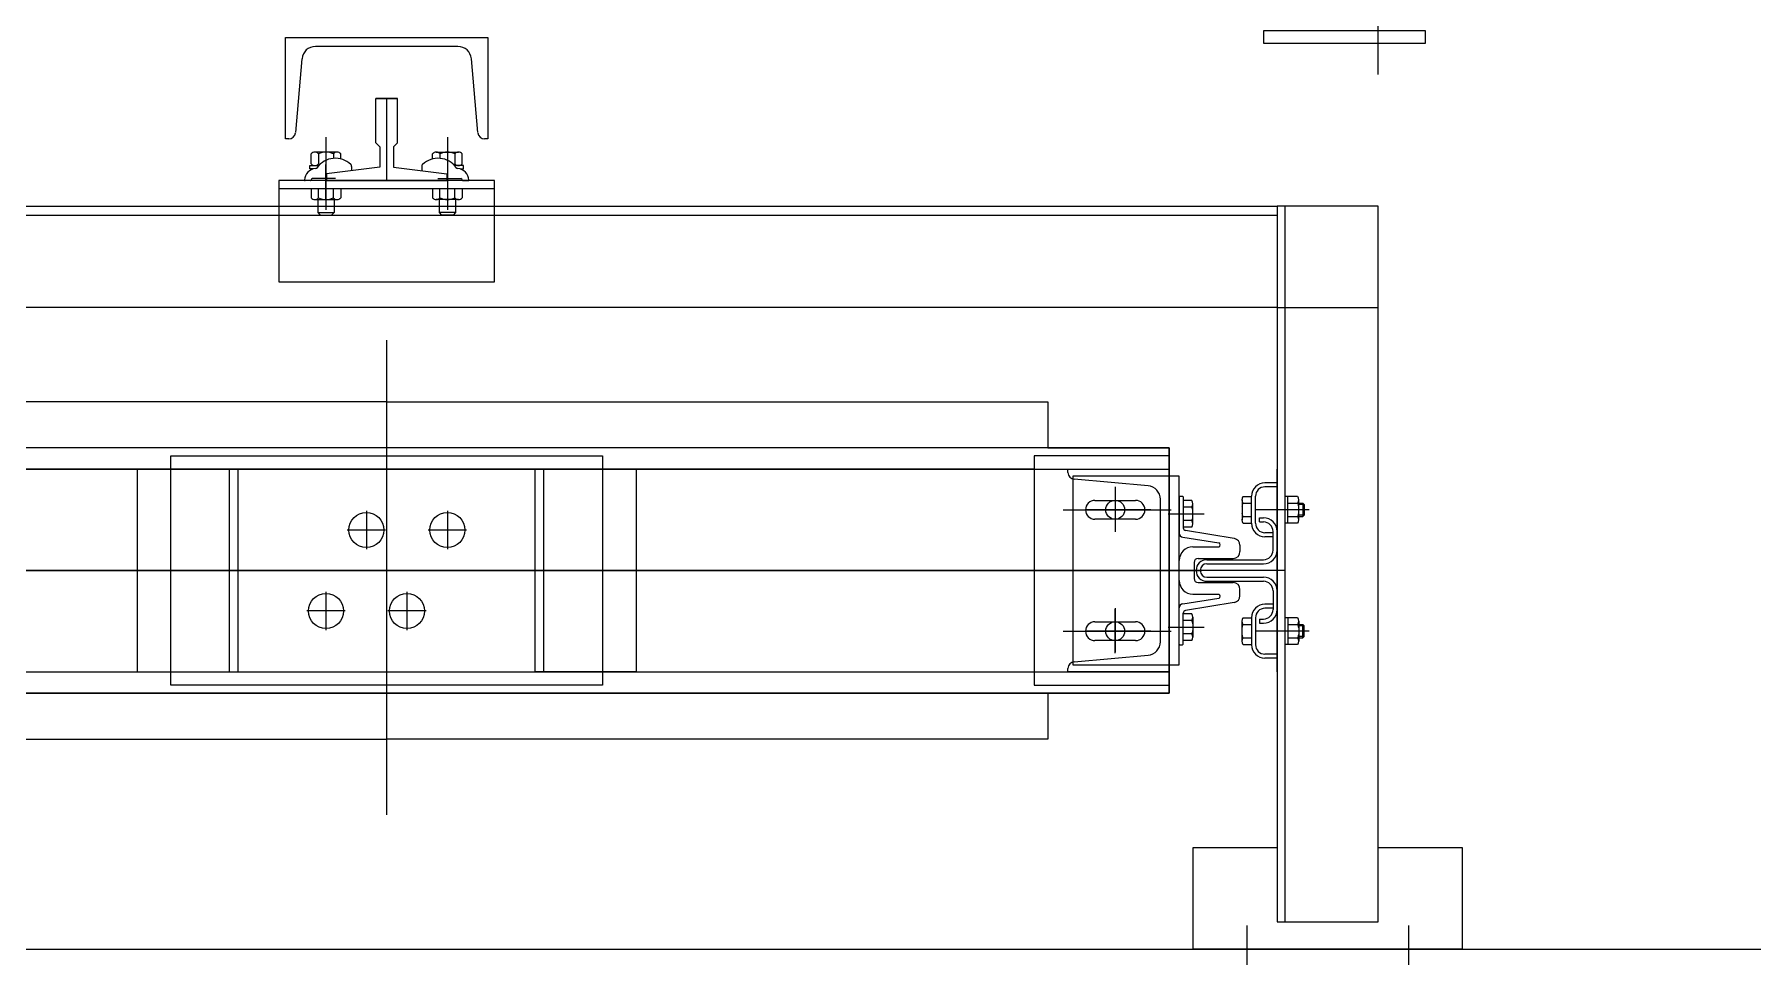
# Model space of a CAD drawing. Header units: millimetres. Extents: x -47382 to 204618, y -51045 to 127155.
# Drawn here: x 138889 to 140162, y 20866 to 21549 of the extents above; entities that cross this region are included whole.
import ezdxf

# ---------------------------------------------------------------- set-up
doc = ezdxf.new("R2010")
doc.units = ezdxf.units.MM
doc.header["$LTSCALE"] = 300
doc.header["$MEASUREMENT"] = 0
doc.layers.get('0').update_dxf_attribs({"linetype": 'CONTINUOUS'})
doc.layers.add('A-DETL-PEN8', color=8, linetype='CONTINUOUS')
doc.layers.add('A-ST-CONC', color=2, linetype='CONTINUOUS')
doc.styles.get("Standard").update_dxf_attribs({"font": ''})
doc.styles.get('Standard').set_extended_font_data('DotumChe')

# ---------------------------------------------------------------- blocks, each defined once
blk = doc.blocks.new('G$CD692945F')
at = {"layer": 'A-DETL-PEN8'}
for p, q in [((4249.6, 769.8, 0), (4249.6, 824.3, 0)), ((3439.6, 722.1, 0), (3439.6, 797.1, 0)), ((3439.6, 797.1, 0), (3589.6, 797.1, 0)), ((3567.4, 790.6, 0), (3461.8, 790.6, 0)), ((3589.6, 797.1, 0), (3589.6, 722.1, 0)), ((3451.8, 781.5, 0), (3447, 726.7, 0)), ((3582.2, 726.7, 0), (3577.4, 781.5, 0)), ((3506.6, 719.1, 0), (3506.6, 752.1, 0)), ((3506.6, 752.1, 0), (3522.6, 752.1, 0)), ((3506.6, 719.1, 0), (3506.6, 752.1, 0)), ((3506.6, 752.1, 0), (3522.6, 752.1, 0)), ((3522.6, 752.1, 0), (3506.6, 752.1, 0)), ((3506.6, 719.1, 0), (3506.6, 752.1, 0)), ((3514.6, 691.1, 0), (3514.6, 752.1, 0)), ((3514.6, 691.1, 0), (3514.6, 752.1, 0)), ((3514.6, 691.1, 0), (3514.6, 752.1, 0)), ((3522.6, 719.1, 0), (3522.6, 752.1, 0)), ((3522.6, 719.1, 0), (3522.6, 752.1, 0)), ((3522.6, 719.1, 0), (3522.6, 752.1, 0)), ((3442, 722.1, 0), (3439.6, 722.1, 0)), ((3469.6, 723.3, 0), (3469.6, 669.5, 0)), ((3509.6, 716.1, 0), (3506.6, 719.1, 0)), ((3509.6, 716.1, 0), (3506.6, 719.1, 0)), ((3506.6, 719.1, 0), (3509.6, 716.1, 0)), ((3509.6, 716.1, 0), (3509.6, 701.1, 0)), ((3509.6, 716.1, 0), (3509.6, 701.1, 0)), ((3509.6, 716.1, 0), (3509.6, 701.1, 0)), ((3522.6, 719.1, 0), (3519.6, 716.1, 0)), ((3522.6, 719.1, 0), (3519.6, 716.1, 0)), ((3519.6, 716.1, 0), (3522.6, 719.1, 0)), ((3519.6, 716.1, 0), (3519.6, 701.1, 0)), ((3519.6, 716.1, 0), (3519.6, 701.1, 0)), ((3519.6, 716.1, 0), (3519.6, 701.1, 0)), ((3559.6, 723.3, 0), (3559.6, 669.5, 0)), ((3589.6, 722.1, 0), (3587.2, 722.1, 0)), ((3457.6, 699.8, 0), (3457.6, 702.3, 0)), ((3457.6, 702.3, 0), (3464.3, 702.3, 0)), ((3458.6, 703.5, 0), (3458.6, 711, 0)), ((3477.8, 712.3, 0), (3461.4, 712.3, 0)), ((3464.1, 711, 0), (3464.1, 703.5, 0)), ((3469.6, 677.2, 0), (3469.6, 703.1, 0)), ((3509.6, 701.1, 0), (3470.1, 696.1, 0)), ((3509.6, 701.1, 0), (3470.1, 696.1, 0)), ((3509.6, 701.1, 0), (3470.1, 696.1, 0)), ((3475.1, 711, 0), (3475.1, 707.6, 0)), ((3480.6, 707.2, 0), (3480.6, 711, 0)), ((3488.6, 701.7, 0), (3488.6, 698.3, 0)), ((3519.6, 701.1, 0), (3559.1, 696.1, 0)), ((3519.6, 701.1, 0), (3559.1, 696.1, 0)), ((3519.6, 701.1, 0), (3559.1, 696.1, 0)), ((3540.6, 701.7, 0), (3540.6, 698.3, 0)), ((3548.6, 707.2, 0), (3548.6, 711, 0)), ((3551.4, 712.3, 0), (3567.8, 712.3, 0)), ((3554.1, 711, 0), (3554.1, 707.6, 0)), ((3571.6, 702.3, 0), (3564.9, 702.3, 0)), ((3565.1, 711, 0), (3565.1, 703.5, 0)), ((3570.6, 703.5, 0), (3570.6, 711, 0)), ((3571.6, 699.8, 0), (3571.6, 702.3, 0)), ((3594.6, 691.1, 0), (3434.6, 691.1, 0)), ((3434.6, 691.1, 0), (3434.6, 616.1, 0)), ((3458.1, 691.1, 0), (3454.1, 691.1, 0)), ((3460.2, 699.8, 0), (3457.6, 699.8, 0)), ((3476.6, 692.6, 0), (3459.6, 692.6, 0)), ((3470.1, 696.1, 0), (3470.1, 691.1, 0)), ((3470.1, 696.1, 0), (3470.1, 694.1, 0)), ((3470.1, 696.1, 0), (3470.1, 691.1, 0)), ((3470.1, 696.1, 0), (3470.1, 691.1, 0)), ((3470.1, 696.1, 0), (3470.1, 694.1, 0)), ((3470.1, 696.1, 0), (3470.1, 691.1, 0)), ((3470.1, 696.1, 0), (3470.1, 691.1, 0)), ((3470.1, 696.1, 0), (3470.1, 691.1, 0)), ((3559.1, 691.1, 0), (3470.1, 691.1, 0)), ((3559.1, 691.1, 0), (3470.1, 691.1, 0)), ((3470.1, 691.1, 0), (3559.1, 691.1, 0)), ((3552.6, 692.6, 0), (3569.6, 692.6, 0)), ((3559.1, 696.1, 0), (3559.1, 691.1, 0)), ((3559.1, 696.1, 0), (3559.1, 691.1, 0)), ((3559.1, 696.1, 0), (3559.1, 691.1, 0)), ((3559.1, 696.1, 0), (3559.1, 691.1, 0)), ((3559.1, 696.1, 0), (3559.1, 691.1, 0)), ((3559.1, 696.1, 0), (3559.1, 694.1, 0)), ((3559.1, 696.1, 0), (3559.1, 691.1, 0)), ((3569, 699.8, 0), (3571.6, 699.8, 0)), ((3571.1, 691.1, 0), (3575.1, 691.1, 0)), ((3594.6, 616.1, 0), (3594.6, 691.1, 0)), ((3594.6, 685.1, 0), (3434.6, 685.1, 0)), ((3458.6, 685.1, 0), (3458.6, 678.3, 0)), ((3461.4, 677.1, 0), (3477.8, 677.1, 0)), ((3463.6, 677.1, 0), (3463.6, 667.6, 0)), ((3464.1, 678.3, 0), (3464.1, 685.1, 0)), ((3475.1, 678.3, 0), (3475.1, 685.1, 0)), ((3475.6, 677.1, 0), (3475.6, 667.6, 0)), ((3480.6, 685.1, 0), (3480.6, 678.3, 0)), ((3548.6, 685.1, 0), (3548.6, 678.3, 0)), ((3567.8, 677.1, 0), (3551.4, 677.1, 0)), ((3553.6, 677.1, 0), (3553.6, 667.6, 0)), ((3554.1, 678.3, 0), (3554.1, 685.1, 0)), ((3565.1, 678.3, 0), (3565.1, 685.1, 0)), ((3565.6, 677.1, 0), (3565.6, 667.6, 0)), ((3570.6, 685.1, 0), (3570.6, 678.3, 0)), ((2854.6, 672.1, 0), (4174.6, 672.1, 0)), ((2854.6, 665.4, 0), (4174.6, 665.4, 0)), ((3463.6, 667.6, 0), (3465.3, 665.6, 0)), ((3463.6, 667.6, 0), (3475.6, 667.6, 0)), ((3465.3, 665.6, 0), (3473.8, 665.6, 0)), ((3475.6, 667.6, 0), (3473.8, 665.6, 0)), ((3553.6, 667.6, 0), (3555.3, 665.6, 0)), ((3565.6, 667.6, 0), (3553.6, 667.6, 0)), ((3563.8, 665.6, 0), (3555.3, 665.6, 0)), ((3565.6, 667.6, 0), (3563.8, 665.6, 0)), ((4249.6, 672.1, 0), (4174.6, 672.1, 0)), ((4174.6, 672.1, 0), (4174.6, 141.6, 0)), ((4174.6, 672.1, 0), (4174.6, 597.1, 0)), ((4180.6, 141.6, 0), (4180.6, 672.1, 0)), ((4249.6, 141.6, 0), (4249.6, 672.1, 0)), ((3434.6, 616.1, 0), (3594.6, 616.1, 0)), ((4174.6, 597.1, 0), (2854.6, 597.1, 0)), ((4174.6, 597.1, 0), (4249.6, 597.1, 0)), ((3514.6, 221, 0), (3514.6, 572.8, 0)), ((3514.6, 527.1, 0), (3024.6, 527.1, 0)), ((3514.6, 527.1, 0), (4004.6, 527.1, 0)), ((3514.6, 527.1, 0), (4004.6, 527.1, 0)), ((4004.6, 527.1, 0), (4004.6, 493.1, 0)), ((4004.6, 527.1, 0), (4004.6, 493.1, 0)), ((4094.6, 493.1, 0), (2934.6, 493.1, 0)), ((4094.6, 493.1, 0), (2934.6, 493.1, 0)), ((3354.6, 317.1, 0), (3354.6, 487.1, 0)), ((3354.6, 487.1, 0), (3674.6, 487.1, 0)), ((3674.6, 487.1, 0), (3674.6, 317.1, 0)), ((3994.6, 487.1, 0), (3994.6, 317.1, 0)), ((4094.6, 487.1, 0), (3994.6, 487.1, 0)), ((4004.6, 493.1, 0), (4094.6, 493.1, 0)), ((4004.6, 493.1, 0), (4094.6, 493.1, 0)), ((4094.6, 493.1, 0), (4094.6, 311.1, 0)), ((4094.6, 493.1, 0), (4094.6, 311.1, 0)), ((4094.6, 311.1, 0), (4094.6, 493.1, 0)), ((4094.6, 477.1, 0), (4094.6, 493.1, 0)), ((4094.6, 317.1, 0), (4094.6, 487.1, 0)), ((2934.6, 477.1, 0), (4094.6, 477.1, 0)), ((3994.6, 477.1, 0), (3034.6, 477.1, 0)), ((3329.6, 477.1, 0), (3329.6, 327.1, 0)), ((3404.6, 477.1, 0), (3329.6, 477.1, 0)), ((3398.1, 327.1, 0), (3398.1, 477.1, 0)), ((3404.6, 327.1, 0), (3404.6, 477.1, 0)), ((3624.6, 327.1, 0), (3624.6, 477.1, 0)), ((3624.6, 477.1, 0), (3699.6, 477.1, 0)), ((3631.1, 327.1, 0), (3631.1, 477.1, 0)), ((3699.6, 477.1, 0), (3699.6, 327.1, 0)), ((4019.6, 474.7, 0), (4019.6, 477.1, 0)), ((4019.6, 477.1, 0), (4094.6, 477.1, 0)), ((4023.1, 472.1, 0), (4023.1, 332.1, 0)), ((4102.1, 472.1, 0), (4023.1, 472.1, 0)), ((4094.6, 477.1, 0), (4094.6, 327.1, 0)), ((4102.1, 332.1, 0), (4102.1, 472.1, 0)), ((4174.6, 327.1, 0), (4174.6, 477.1, 0)), ((4174.6, 477.1, 0), (4174.6, 327.1, 0)), ((4079, 464.9, 0), (4024.2, 469.7, 0)), ((4054.6, 464.2, 0), (4054.6, 431.6, 0)), ((4054.6, 463.4, 0), (4054.6, 430.8, 0)), ((4174.6, 467.1, 0), (4165.6, 467.1, 0)), ((4174.6, 464.1, 0), (4165.6, 464.1, 0)), ((4174.6, 464.1, 0), (4174.6, 467.1, 0)), ((4174.6, 464.1, 0), (4174.6, 467.1, 0)), ((3499.6, 446.3, 0), (3499.6, 417.9, 0)), ((3559.6, 446.3, 0), (3559.6, 417.9, 0)), ((4016.1, 447.1, 0), (4096.1, 447.1, 0)), ((4080.9, 447.1, 0), (4032.6, 447.1, 0)), ((4039.6, 454.1, 0), (4069.6, 454.1, 0)), ((4088.1, 349.3, 0), (4088.1, 454.9, 0)), ((4102.6, 457.1, 0), (4102.1, 456.6, 0)), ((4102.1, 456.6, 0), (4102.1, 429.7, 0)), ((4102.6, 457.1, 0), (4104.6, 457.1, 0)), ((4105.1, 456.6, 0), (4104.6, 457.1, 0)), ((4105.1, 456.6, 0), (4105.1, 433.8, 0)), ((4111.3, 453.9, 0), (4105.1, 453.9, 0)), ((4111.3, 449, 0), (4105.1, 449, 0)), ((4112.1, 436.7, 0), (4112.1, 451.5, 0)), ((4148.6, 454.5, 0), (4148.6, 439.7, 0)), ((4149.4, 456.9, 0), (4155.6, 456.9, 0)), ((4149.4, 452, 0), (4155.6, 452, 0)), ((4155.6, 437.1, 0), (4155.6, 457.1, 0)), ((4158.6, 437.1, 0), (4158.6, 457.1, 0)), ((4198.4, 447.1, 0), (4158.8, 447.1, 0)), ((4182.6, 456.9, 0), (4180.6, 456.9, 0)), ((4182.6, 437.3, 0), (4182.6, 456.9, 0)), ((4189.8, 456.9, 0), (4182.6, 456.9, 0)), ((4182.6, 452, 0), (4189.8, 452, 0)), ((4190.6, 439.7, 0), (4190.6, 454.5, 0)), ((4190.6, 452.1, 0), (4193.6, 452.1, 0)), ((4194.6, 451.1, 0), (4190.6, 451.1, 0)), ((4194.6, 451.1, 0), (4193.6, 452.1, 0)), ((4193.6, 452.1, 0), (4193.6, 442.1, 0)), ((4194.6, 451.1, 0), (4194.6, 443.1, 0)), ((4069.6, 440.1, 0), (4039.6, 440.1, 0)), ((4093.8, 444.1, 0), (4120.6, 444.1, 0)), ((4093.8, 444.1, 0), (4120.6, 444.1, 0)), ((4111.3, 439.2, 0), (4105.1, 439.2, 0)), ((4111.3, 434.3, 0), (4105.1, 434.3, 0)), ((4149.4, 442.2, 0), (4155.6, 442.2, 0)), ((4149.4, 437.3, 0), (4155.6, 437.3, 0)), ((4161.6, 438.1, 0), (4161.6, 441.1, 0)), ((4161.6, 441.1, 0), (4164.6, 441.1, 0)), ((4161.6, 438.1, 0), (4161.6, 441.1, 0)), ((4161.6, 441.1, 0), (4164.6, 441.1, 0)), ((4161.6, 438.1, 0), (4164.6, 438.1, 0)), ((4161.6, 438.1, 0), (4164.6, 438.1, 0)), ((4182.6, 437.3, 0), (4180.6, 437.3, 0)), ((4182.6, 442.2, 0), (4189.8, 442.2, 0)), ((4189.8, 437.3, 0), (4182.6, 437.3, 0)), ((4194.6, 443.1, 0), (4190.6, 443.1, 0)), ((4190.6, 442.1, 0), (4193.6, 442.1, 0)), ((4194.6, 443.1, 0), (4193.6, 442.1, 0)), ((3513.8, 432.1, 0), (3485.4, 432.1, 0)), ((3573.8, 432.1, 0), (3545.4, 432.1, 0)), ((4104.7, 426.7, 0), (4131.4, 422.7, 0)), ((4142.9, 425.8, 0), (4106.8, 431.8, 0)), ((4147.1, 420.8, 0), (4147.1, 416.1, 0)), ((4171.6, 430.1, 0), (4165.6, 430.1, 0)), ((4171.6, 427.1, 0), (4165.6, 427.1, 0)), ((4171.6, 417.1, 0), (4171.6, 431.1, 0)), ((4171.6, 417.1, 0), (4171.6, 431.1, 0)), ((4102.1, 394.6, 0), (4102.1, 409.6, 0)), ((4112.1, 419.6, 0), (4131.4, 419.6, 0)), ((4113.1, 408.1, 0), (4113.1, 396.1, 0)), ((4116.1, 411.1, 0), (4142.1, 411.1, 0)), ((4122.6, 410.1, 0), (4164.6, 410.1, 0)), ((4122.6, 410.1, 0), (4164.6, 410.1, 0)), ((4180.6, 402.1, 0), (2930.6, 402.1, 0)), ((2934.6, 402.1, 0), (4118.5, 402.1, 0)), ((3610.6, 402.1, 0), (3356.3, 402.1, 0)), ((4114.6, 402.1, 0), (4102.1, 402.1, 0)), ((4114.4, 402.4, 0), (4114.4, 402.4, 0)), ((4114.4, 401.8, 0), (4114.4, 401.8, 0)), ((4122.6, 402.1, 0), (4114.6, 402.1, 0)), ((4122.6, 402.1, 0), (4114.6, 402.1, 0)), ((4122.6, 407.1, 0), (4164.6, 407.1, 0)), ((4122.6, 407.1, 0), (4164.6, 407.1, 0)), ((4122.6, 397.1, 0), (4164.6, 397.1, 0)), ((4122.6, 397.1, 0), (4164.6, 397.1, 0)), ((4180.6, 402.1, 0), (4174.6, 402.1, 0)), ((4180.6, 402.1, 0), (4174.6, 402.1, 0)), ((3469.6, 386.3, 0), (3469.6, 357.9, 0)), ((3529.6, 386.3, 0), (3529.6, 357.9, 0)), ((4112.1, 384.6, 0), (4131.4, 384.6, 0)), ((4116.1, 393.1, 0), (4142.1, 393.1, 0)), ((4122.6, 394.1, 0), (4164.6, 394.1, 0)), ((4122.6, 394.1, 0), (4164.6, 394.1, 0)), ((4147.1, 383.4, 0), (4147.1, 388.1, 0)), ((4171.6, 387.1, 0), (4171.6, 373.1, 0)), ((4171.6, 387.1, 0), (4171.6, 373.1, 0)), ((3483.8, 372.1, 0), (3455.4, 372.1, 0)), ((3543.8, 372.1, 0), (3515.4, 372.1, 0)), ((4054.6, 374.2, 0), (4054.6, 341.6, 0)), ((4054.6, 340.8, 0), (4054.6, 373.4, 0)), ((4102.1, 347.6, 0), (4102.1, 374.5, 0)), ((4102.1, 347.6, 0), (4102.1, 374.5, 0)), ((4104.7, 377.5, 0), (4131.4, 381.5, 0)), ((4104.7, 377.5, 0), (4131.4, 381.5, 0)), ((4105.1, 347.6, 0), (4105.1, 370.4, 0)), ((4111.3, 369.9, 0), (4105.1, 369.9, 0)), ((4142.9, 378.4, 0), (4106.8, 372.4, 0)), ((4171.6, 377.1, 0), (4165.6, 377.1, 0)), ((4171.6, 374.1, 0), (4165.6, 374.1, 0)), ((4016.1, 357.1, 0), (4096.1, 357.1, 0)), ((4080.9, 357.1, 0), (4032.6, 357.1, 0)), ((4039.6, 364.1, 0), (4069.6, 364.1, 0)), ((4093.8, 360.1, 0), (4120.6, 360.1, 0)), ((4093.8, 360.1, 0), (4120.6, 360.1, 0)), ((4105.1, 347.6, 0), (4105.1, 365.9, 0)), ((4111.3, 365, 0), (4105.1, 365, 0)), ((4112.1, 367.5, 0), (4112.1, 352.7, 0)), ((4148.6, 349.7, 0), (4148.6, 364.5, 0)), ((4149.4, 366.9, 0), (4155.6, 366.9, 0)), ((4149.4, 362, 0), (4155.6, 362, 0)), ((4155.6, 367.1, 0), (4155.6, 347.1, 0)), ((4158.6, 367.1, 0), (4158.6, 347.1, 0)), ((4198.4, 357.1, 0), (4158.8, 357.1, 0)), ((4161.6, 366.1, 0), (4161.6, 363.1, 0)), ((4161.6, 366.1, 0), (4164.6, 366.1, 0)), ((4161.6, 366.1, 0), (4164.6, 366.1, 0)), ((4161.6, 366.1, 0), (4161.6, 363.1, 0)), ((4161.6, 363.1, 0), (4164.6, 363.1, 0)), ((4161.6, 363.1, 0), (4164.6, 363.1, 0)), ((4182.6, 366.9, 0), (4180.6, 366.9, 0)), ((4182.6, 366.9, 0), (4182.6, 347.3, 0)), ((4189.8, 366.9, 0), (4182.6, 366.9, 0)), ((4182.6, 362, 0), (4189.8, 362, 0)), ((4190.6, 364.5, 0), (4190.6, 349.7, 0)), ((4190.6, 362.1, 0), (4193.6, 362.1, 0)), ((4194.6, 361.1, 0), (4190.6, 361.1, 0)), ((4193.6, 352.1, 0), (4193.6, 362.1, 0)), ((4194.6, 361.1, 0), (4193.6, 362.1, 0)), ((4194.6, 353.1, 0), (4194.6, 361.1, 0)), ((4069.6, 350.1, 0), (4039.6, 350.1, 0)), ((4102.6, 347.1, 0), (4102.1, 347.6, 0)), ((4102.6, 347.1, 0), (4102.1, 347.6, 0)), ((4102.6, 347.1, 0), (4104.6, 347.1, 0)), ((4102.6, 347.1, 0), (4104.6, 347.1, 0)), ((4105.1, 347.6, 0), (4104.6, 347.1, 0)), ((4105.1, 347.6, 0), (4104.6, 347.1, 0)), ((4111.3, 355.2, 0), (4105.1, 355.2, 0)), ((4111.3, 350.3, 0), (4105.1, 350.3, 0)), ((4149.4, 352.2, 0), (4155.6, 352.2, 0)), ((4149.4, 347.3, 0), (4155.6, 347.3, 0)), ((4182.6, 347.3, 0), (4180.6, 347.3, 0)), ((4182.6, 352.2, 0), (4189.8, 352.2, 0)), ((4189.8, 347.3, 0), (4182.6, 347.3, 0)), ((4194.6, 353.1, 0), (4190.6, 353.1, 0)), ((4190.6, 352.1, 0), (4193.6, 352.1, 0)), ((4194.6, 353.1, 0), (4193.6, 352.1, 0)), ((4023.1, 332.1, 0), (4102.1, 332.1, 0)), ((4024.2, 334.5, 0), (4079, 339.3, 0)), ((4174.6, 340.1, 0), (4165.6, 340.1, 0)), ((4174.6, 337.1, 0), (4165.6, 337.1, 0)), ((4174.6, 340.1, 0), (4174.6, 337.1, 0)), ((4174.6, 340.1, 0), (4174.6, 337.1, 0)), ((2934.6, 327.1, 0), (4094.6, 327.1, 0)), ((3034.6, 327.1, 0), (3994.6, 327.1, 0)), ((3329.6, 327.1, 0), (3404.6, 327.1, 0)), ((3699.6, 327.1, 0), (3624.6, 327.1, 0)), ((4019.6, 327.1, 0), (4019.6, 329.5, 0)), ((4094.6, 327.1, 0), (4019.6, 327.1, 0)), ((4094.6, 327.1, 0), (4094.6, 311.1, 0)), ((2934.6, 311.1, 0), (4094.6, 311.1, 0)), ((4094.6, 311.1, 0), (2934.6, 311.1, 0)), ((3674.6, 317.1, 0), (3354.6, 317.1, 0)), ((3994.6, 317.1, 0), (4094.6, 317.1, 0)), ((4094.6, 311.1, 0), (4004.6, 311.1, 0)), ((4004.6, 311.1, 0), (4004.6, 277.1, 0)), ((4094.6, 311.1, 0), (4004.6, 311.1, 0)), ((4004.6, 311.1, 0), (4004.6, 277.1, 0)), ((3024.6, 277.1, 0), (3514.6, 277.1, 0)), ((4004.6, 277.1, 0), (3514.6, 277.1, 0)), ((4004.6, 277.1, 0), (3514.6, 277.1, 0)), ((4174.6, 196.6, 0), (4112.1, 196.6, 0)), ((4112.1, 196.6, 0), (4112.1, 121.6, 0)), ((4312.1, 196.6, 0), (4249.6, 196.6, 0)), ((4312.1, 121.6, 0), (4312.1, 196.6, 0)), ((4174.6, 141.6, 0), (4249.6, 141.6, 0)), ((4152.1, 138.9, 0), (4152.1, 92.7, 0)), ((4272.1, 138.9, 0), (4272.1, 92.7, 0)), ((4112.1, 121.6, 0), (4312.1, 121.6, 0))]:
    blk.add_line(p, q, dxfattribs=at)
at = {"layer": 'A-DETL-PEN8', "elevation": 0}
blk.add_lwpolyline([(4164.6, 802.1), (4164.6, 793.1), (4284.6, 793.1), (4284.6, 802.1)], close=True, dxfattribs=at)
at = {"layer": 'A-DETL-PEN8'}
for centre, radius in [((4054.6, 447.1, 0), 7), ((3499.6, 432.1, 0), 13), ((3559.6, 432.1, 0), 13), ((3469.6, 372.1, 0), 13), ((3529.6, 372.1, 0), 13), ((4054.6, 357.1, 0), 7)]:
    blk.add_circle(centre, radius, dxfattribs=at)
for centre, radius, start, end in [((3461.8, 780.6, 0), 10, 89.9995, 174.9975), ((3567.4, 780.6, 0), 10, 5.0025, 90.0005), ((3442, 727.1, 0), 5, 269.9995, 354.9975), ((3587.2, 727.1, 0), 5, 185.0025, 270.0005), ((3461.4, 708.6, 0), 3.63, 40.9927, 139.0073), ((3461.4, 705.9, 0), 3.63, 220.9927, 319.0073), ((3461.6, 702, 0), 2, 275.4066, 323.9341), ((3476.6, 691.1, 0), 16.6, 46.7758, 143.9341), ((3469.6, 699.6, 0), 12.7, 64.323, 115.677), ((3469.6, 714.9, 0), 12.7, 244.323, 249.3005), ((3477.8, 708.6, 0), 3.63, 40.9927, 139.0073), ((3486.6, 701.7, 0), 2, 0, 46.7758), ((3542.6, 701.7, 0), 2, 133.2242, 180), ((3552.6, 691.1, 0), 16.6, 36.0659, 133.2242), ((3551.4, 708.6, 0), 3.63, 40.9927, 139.0073), ((3559.6, 699.6, 0), 12.7, 64.323, 115.677), ((3559.6, 714.9, 0), 12.7, 290.6995, 295.677), ((3567.8, 708.6, 0), 3.63, 40.9927, 139.0073), ((3567.8, 705.9, 0), 3.63, 220.9927, 319.0073), ((3567.6, 702, 0), 2, 216.0659, 264.5934), ((3462.6, 691.1, 0), 9, 95.4066, 176.6277), ((3454.1, 691.6, 0), 0.5, 176.6277, 270), ((3458.1, 691.6, 0), 0.5, 270, 0), ((3459.6, 691.6, 0), 1, 90, 180), ((3566.6, 691.1, 0), 9, 3.3723, 84.5934), ((3569.6, 691.6, 0), 1, 0, 90), ((3571.1, 691.6, 0), 0.5, 180, 270), ((3575.1, 691.6, 0), 0.5, 270, 3.3723), ((3461.4, 680.7, 0), 3.63, 220.9927, 319.0073), ((3469.6, 689.8, 0), 12.7, 244.323, 295.677), ((3477.8, 680.7, 0), 3.63, 220.9927, 319.0073), ((3551.4, 680.7, 0), 3.63, 220.9927, 319.0073), ((3559.6, 689.8, 0), 12.7, 244.323, 295.677), ((3567.8, 680.7, 0), 3.63, 220.9927, 319.0073), ((4024.6, 474.7, 0), 5, 179.9995, 264.9975), ((4078.1, 454.9, 0), 10, 359.9995, 84.9975), ((4165.6, 457.1, 0), 10, 90, 180), ((4165.6, 457.1, 0), 7, 90, 180), ((4039.6, 447.1, 0), 7, 90, 270), ((4069.6, 447.1, 0), 7, 270, 90), ((4107.8, 451.5, 0), 4.34, 325.6158, 34.3842), ((4107.8, 446.5, 0), 4.34, 0, 34.3842), ((4152.9, 454.5, 0), 4.34, 145.6158, 214.3842), ((4152.9, 449.5, 0), 4.34, 145.6158, 180), ((4186.3, 454.5, 0), 4.34, 325.6158, 34.3842), ((4186.3, 449.5, 0), 4.34, 0, 34.3842), ((4107.1, 433.8, 0), 2, 180, 260.5377), ((4107.8, 441.6, 0), 4.34, 325.6158, 0), ((4107.8, 436.7, 0), 4.34, 325.6158, 34.3842), ((4152.9, 444.6, 0), 4.34, 180, 214.3842), ((4152.9, 439.7, 0), 4.34, 145.6158, 214.3842), ((4165.6, 437.1, 0), 10, 180, 270), ((4165.6, 437.1, 0), 7, 180, 270), ((4164.6, 431.1, 0), 10, 0, 90), ((4164.6, 431.1, 0), 10, 0, 90), ((4164.6, 431.1, 0), 7, 0, 90), ((4164.6, 431.1, 0), 7, 0, 90), ((4186.3, 444.6, 0), 4.34, 325.6158, 0), ((4186.3, 439.7, 0), 4.34, 325.6158, 34.3842), ((4105.1, 429.7, 0), 3, 180, 261.4693), ((4130.8, 421.1, 0), 1.69, 293.2459, 66.7541), ((4142.1, 420.8, 0), 5, 0, 80.5377), ((4112.1, 409.6, 0), 10, 90, 180), ((4116.1, 408.1, 0), 3, 90, 180), ((4122.6, 402.1, 0), 8, 90, 270), ((4122.6, 402.1, 0), 8, 90, 270), ((4142.1, 416.1, 0), 5, 270, 0), ((4164.6, 417.1, 0), 7, 270, 0), ((4164.6, 417.1, 0), 10, 270, 0), ((4164.6, 417.1, 0), 7, 270, 0), ((4164.6, 417.1, 0), 10, 270, 0), ((4116.1, 396.1, 0), 3, 180, 270), ((4122.6, 402.1, 0), 5, 90, 270), ((4122.6, 402.1, 0), 5, 90, 270), ((4164.6, 387.1, 0), 10, 0, 90), ((4164.6, 387.1, 0), 10, 0, 90), ((4112.1, 394.6, 0), 10, 180, 270), ((4130.8, 383, 0), 1.69, 293.2459, 66.7541), ((4142.1, 388.1, 0), 5, 0, 90), ((4142.1, 383.4, 0), 5, 279.4623, 0), ((4164.6, 387.1, 0), 7, 0, 90), ((4164.6, 387.1, 0), 7, 0, 90), ((4105.1, 374.5, 0), 3, 98.5307, 180), ((4105.1, 374.5, 0), 3, 98.5307, 180), ((4107.1, 370.4, 0), 2, 99.4623, 180), ((4107.8, 367.5, 0), 4.34, 325.6158, 34.3842), ((4165.6, 367.1, 0), 10, 90, 180), ((4165.6, 367.1, 0), 7, 90, 180), ((4164.6, 373.1, 0), 7, 270, 0), ((4164.6, 373.1, 0), 10, 270, 0), ((4164.6, 373.1, 0), 10, 270, 0), ((4164.6, 373.1, 0), 7, 270, 0), ((4039.6, 357.1, 0), 7, 90, 270), ((4069.6, 357.1, 0), 7, 270, 90), ((4107.8, 362.5, 0), 4.34, 0, 34.3842), ((4107.8, 357.6, 0), 4.34, 325.6158, 0), ((4152.9, 364.5, 0), 4.34, 145.6158, 214.3842), ((4152.9, 359.5, 0), 4.34, 145.6158, 180), ((4186.3, 364.5, 0), 4.34, 325.6158, 34.3842), ((4186.3, 359.5, 0), 4.34, 0, 34.3842), ((4078.1, 349.3, 0), 10, 275.0025, 0.0005), ((4107.8, 352.7, 0), 4.34, 325.6158, 34.3842), ((4152.9, 354.6, 0), 4.34, 180, 214.3842), ((4152.9, 349.7, 0), 4.34, 145.6158, 214.3842), ((4165.6, 347.1, 0), 10, 180, 270), ((4165.6, 347.1, 0), 7, 180, 270), ((4186.3, 354.6, 0), 4.34, 325.6158, 0), ((4186.3, 349.7, 0), 4.34, 325.6158, 34.3842), ((4024.6, 329.5, 0), 5, 95.0025, 180.0005)]:
    blk.add_arc(centre, radius, start, end, dxfattribs=at)
at = {"layer": 'A-DETL-PEN8', "text_generation_flag": 4, "flags": 1}
for tag, p in [('QTY', (3697.9, 3085.6, 0)), ('USER5', (3697.9, 3084.6, 0)), ('USER4', (3697.9, 3083.6, 0)), ('USER3', (3697.9, 3082.6, 0)), ('MAKER', (3697.9, 3078.6, 0)), ('WEIGHT', (3697.9, 3076.6, 0)), ('MATERIAL', (3697.9, 3075.6, 0)), ('SPEC', (3697.9, 3074.6, 0)), ('USER2', (3697.9, 3081.6, 0)), ('USER1', (3697.9, 3080.6, 0)), ('REMARK', (3697.9, 3079.6, 0)), ('PRICE', (3697.9, 3077.6, 0)), ('ENAME', (3697.9, 3073.6, 0)), ('NAME', (3697.9, 3072.6, 0))]:
    blk.add_attdef(tag, p, '', height=0.25, dxfattribs=at)

msp = doc.modelspace()

# ---------------------------------------------------------------- linework, layer by layer
at = {"layer": 'A-ST-CONC'}
msp.add_line((138000.5, 20871.4, 0), (141450, 20871.4, 0), dxfattribs=at)

# ---------------------------------------------------------------- block references
msp.add_blockref('G$CD692945F', (135635.4, 20749.9))

doc.saveas('drawing.dxf')
